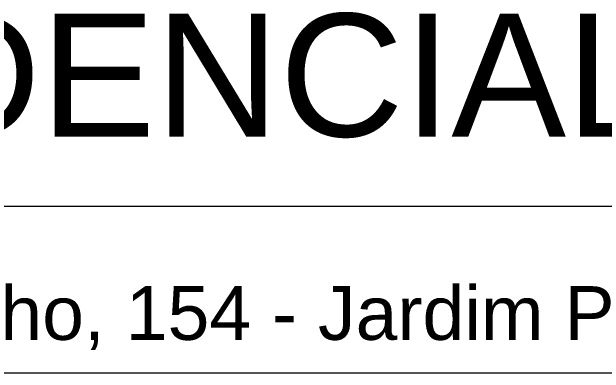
# Model space of a CAD drawing. Header units: inches. Extents: x 0 to 5940, y 0 to 4205.
# Drawn here: x 5174.3 to 5333.6, y 459.3 to 556.6 of the extents above; entities that cross this region are included whole.
import ezdxf

# ---------------------------------------------------------------- set-up
doc = ezdxf.new("R2010")
doc.units = ezdxf.units.IN
doc.header["$LTSCALE"] = 50
doc.header["$MEASUREMENT"] = 0
doc.styles.add('TEXTO2', font='arial.ttf', dxfattribs={"height": 0.35})

msp = doc.modelspace()

# ---------------------------------------------------------------- linework, layer by layer
at = {"lineweight": 0}
for p, q in [((5885, 504.126), (5028.2, 504.126)), ((5885, 459.279), (5028.2, 459.279)), ((5885, 459.279), (5028.2, 459.279))]:
    msp.add_line(p, q, dxfattribs=at)

# ---------------------------------------------------------------- texts
at = {"lineweight": 0, "style": 'TEXTO2'}
for s, height, p in [('RESIDENCIAL ARRAIA', 33.09466, (5040.789, 523.016)), ('Rua Jacarezinho, 154 - Jardim Paulistano, São Paulo - SP', 14.4756, (5041.959, 468.241))]:
    msp.add_text(s, height=height, dxfattribs=at).set_placement(p)

doc.saveas('drawing.dxf')
